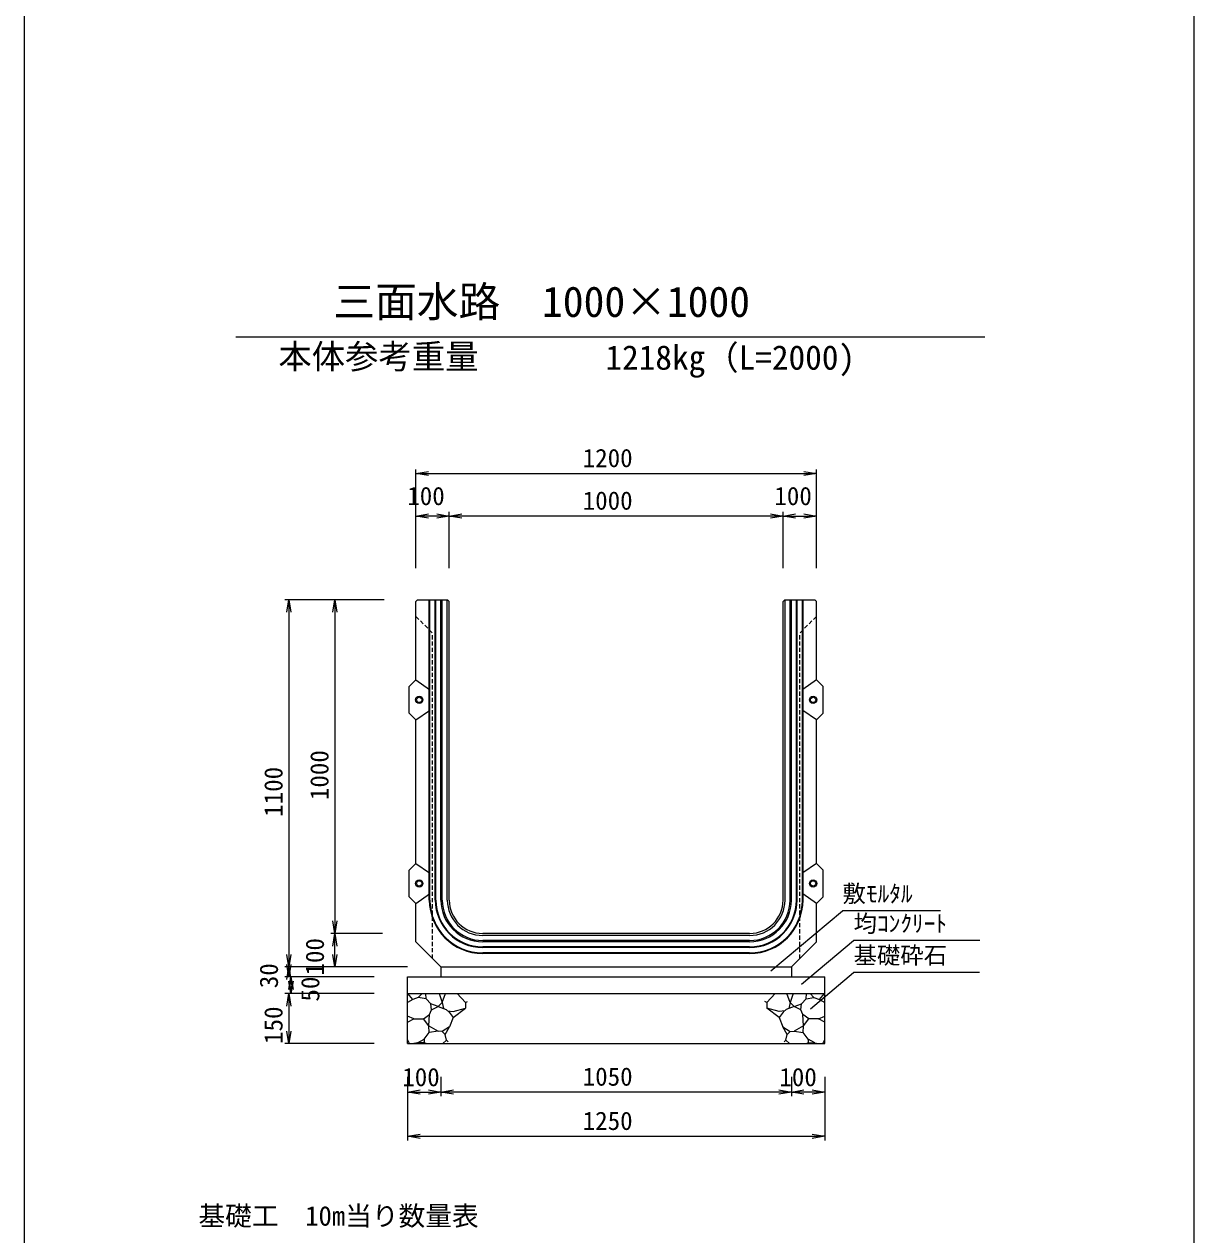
# Model space of a CAD drawing. Units: millimetres on the paper. Extents: x 0 to 840, y 0 to 594.
# Drawn here: x 329.4 to 399.5, y 153.3 to 225.9 of the extents above; entities that cross this region are included whole.
import ezdxf
from ezdxf.enums import TextEntityAlignment as Align

# ---------------------------------------------------------------- set-up
doc = ezdxf.new("R2010")
doc.units = ezdxf.units.MM
doc.linetypes.add('USER1', pattern=[0.375, 0.25, -0.125])
doc.linetypes.add('USER2', pattern=[2, 1, -1])
for name, color, linetype, lineweight in [('D-MTR-FRAM（材料表図枠）', 7, 'Continuous', 18), ('D-STR-DIM（寸法）', 7, 'Continuous', 18), ('D-STR-HTXT（旗揚げ）', 7, 'Continuous', 18), ('D-STR-STRn（構造物）', 7, 'Continuous', 18), ('D-STR（構造物外形線）', 1, 'Continuous', 18), ('D-TTL-TXT（文字）', 7, 'Continuous', 18)]:
    doc.layers.add(name, color=color, linetype=linetype, lineweight=lineweight)
doc.layers.add('D-MTR-TXT(文字列）', color=7, linetype='Continuous')
doc.layers.add('D-STR-TXT（文字）', color=7, linetype='Continuous')
doc.styles.add('ＭＳ ゴシック', font='')
doc.styles.get('ＭＳ ゴシック').set_extended_font_data('MS Gothic')

msp = doc.modelspace()

# ---------------------------------------------------------------- linework, layer by layer
at = {"layer": 'D-MTR-FRAM（材料表図枠）'}
for p, q in [((329.369, 574), (329.369, 20)), ((399.462, 574), (399.462, 20))]:
    msp.add_line(p, q, dxfattribs=at)
at = {"layer": 'D-STR-DIM（寸法）'}
for p, q in [((352.845, 193.284), (352.845, 199.201)), ((352.845, 198.951), (353.595, 199.076)), ((352.845, 198.951), (352.945, 198.951)), ((353.595, 198.826), (352.845, 198.951)), ((352.945, 198.951), (376.745, 198.951)), ((376.095, 199.076), (376.845, 198.951)), ((376.845, 198.951), (376.095, 198.826)), ((376.845, 198.951), (376.745, 198.951)), ((376.845, 193.284), (376.845, 199.201)), ((352.845, 193.284), (352.845, 196.65)), ((354.845, 193.284), (354.845, 196.65)), ((354.845, 193.284), (354.845, 196.65)), ((374.845, 193.284), (374.845, 196.65)), ((374.845, 193.284), (374.845, 196.65)), ((376.845, 193.284), (376.845, 196.65)), ((352.845, 196.4), (353.595, 196.525)), ((352.845, 196.4), (352.945, 196.4)), ((353.595, 196.275), (352.845, 196.4)), ((354.745, 196.4), (352.945, 196.4)), ((354.095, 196.525), (354.845, 196.4)), ((354.845, 196.4), (354.095, 196.275)), ((354.845, 196.4), (354.745, 196.4)), ((354.845, 196.4), (355.595, 196.525)), ((354.845, 196.4), (354.945, 196.4)), ((355.595, 196.275), (354.845, 196.4)), ((374.745, 196.4), (354.945, 196.4)), ((374.095, 196.525), (374.845, 196.4)), ((374.845, 196.4), (374.095, 196.275)), ((374.845, 196.4), (374.745, 196.4)), ((374.845, 196.4), (375.595, 196.525)), ((374.845, 196.4), (374.945, 196.4)), ((375.595, 196.275), (374.845, 196.4)), ((374.945, 196.4), (376.745, 196.4)), ((376.095, 196.525), (376.845, 196.4)), ((376.845, 196.4), (376.095, 196.275)), ((376.845, 196.4), (376.745, 196.4)), ((350.945, 191.384), (344.982, 191.384)), ((345.107, 190.634), (345.232, 191.384)), ((345.232, 191.384), (345.232, 191.284)), ((345.232, 191.384), (345.357, 190.634)), ((345.232, 191.284), (345.232, 169.484)), ((350.945, 191.384), (347.738, 191.384)), ((347.863, 190.634), (347.988, 191.384)), ((347.988, 191.384), (347.988, 191.284)), ((347.988, 191.384), (348.113, 190.634)), ((347.988, 191.284), (347.988, 171.484)), ((347.988, 171.384), (347.863, 172.134)), ((348.113, 172.134), (347.988, 171.384)), ((350.845, 171.384), (347.738, 171.384)), ((350.845, 171.384), (347.738, 171.384)), ((347.863, 170.634), (347.988, 171.384)), ((347.988, 171.384), (347.988, 171.484)), ((347.988, 171.384), (347.988, 171.284)), ((347.988, 171.384), (348.113, 170.634)), ((347.988, 169.484), (347.988, 171.284)), ((345.232, 169.384), (345.107, 170.134)), ((345.357, 170.134), (345.232, 169.384)), ((347.988, 169.384), (347.863, 170.134)), ((348.113, 170.134), (347.988, 169.384)), ((352.345, 169.384), (344.982, 169.384)), ((352.345, 169.384), (344.982, 169.384)), ((345.232, 168.784), (345.107, 169.534)), ((345.107, 168.634), (345.232, 169.384)), ((345.357, 169.534), (345.232, 168.784)), ((345.232, 169.384), (345.232, 169.484)), ((345.232, 169.384), (345.232, 169.284)), ((345.232, 169.384), (345.357, 168.634)), ((345.232, 169.284), (345.232, 168.884)), ((352.345, 169.384), (347.738, 169.384)), ((347.988, 169.384), (347.988, 169.484)), ((350.345, 168.784), (344.982, 168.784)), ((350.345, 168.784), (345.107, 168.784)), ((345.232, 168.784), (345.232, 168.884)), ((345.232, 168.034), (345.357, 168.784)), ((345.357, 167.784), (345.232, 168.534)), ((345.357, 168.784), (345.357, 168.684)), ((345.357, 168.784), (345.482, 168.034)), ((345.357, 168.684), (345.357, 167.884)), ((345.482, 168.534), (345.357, 167.784)), ((350.345, 167.784), (344.982, 167.784)), ((350.345, 167.784), (345.107, 167.784)), ((345.107, 167.034), (345.232, 167.784)), ((345.232, 167.784), (345.232, 167.684)), ((345.232, 167.784), (345.357, 167.034)), ((345.232, 167.684), (345.232, 164.884)), ((345.357, 167.784), (345.357, 167.884)), ((345.232, 164.784), (345.107, 165.534)), ((345.357, 165.534), (345.232, 164.784)), ((350.345, 164.784), (344.982, 164.784)), ((345.232, 164.784), (345.232, 164.884)), ((352.345, 162.784), (352.345, 161.631)), ((352.345, 162.784), (352.345, 158.978)), ((354.345, 162.784), (354.345, 161.631)), ((354.345, 162.784), (354.345, 161.631)), ((375.345, 162.784), (375.345, 161.631)), ((375.345, 162.784), (375.345, 161.631)), ((377.345, 162.784), (377.345, 161.631)), ((377.345, 162.784), (377.345, 158.978)), ((352.345, 161.881), (353.095, 162.006)), ((352.345, 161.881), (352.445, 161.881)), ((353.095, 161.756), (352.345, 161.881)), ((352.445, 161.881), (354.245, 161.881)), ((353.595, 162.006), (354.345, 161.881)), ((354.345, 161.881), (353.595, 161.756)), ((354.345, 161.881), (354.245, 161.881)), ((354.345, 161.881), (355.095, 162.006)), ((354.345, 161.881), (354.445, 161.881)), ((355.095, 161.756), (354.345, 161.881)), ((375.245, 161.881), (354.445, 161.881)), ((374.595, 162.006), (375.345, 161.881)), ((375.345, 161.881), (374.595, 161.756)), ((375.345, 161.881), (375.245, 161.881)), ((375.345, 161.881), (376.095, 162.006)), ((375.345, 161.881), (375.445, 161.881)), ((376.095, 161.756), (375.345, 161.881)), ((377.245, 161.881), (375.445, 161.881)), ((376.595, 162.006), (377.345, 161.881)), ((377.345, 161.881), (376.595, 161.756)), ((377.345, 161.881), (377.245, 161.881)), ((352.345, 159.228), (353.095, 159.353)), ((352.345, 159.228), (352.445, 159.228)), ((353.095, 159.103), (352.345, 159.228)), ((352.445, 159.228), (377.245, 159.228)), ((376.595, 159.353), (377.345, 159.228)), ((377.345, 159.228), (376.595, 159.103)), ((377.345, 159.228), (377.245, 159.228))]:
    msp.add_line(p, q, dxfattribs=at)
at = {"layer": 'D-STR-HTXT（旗揚げ）'}
for p, q in [((374.118, 169.144), (378.411, 172.752)), ((384.276, 172.752), (378.411, 172.752)), ((375.955, 168.344), (379.075, 170.965)), ((386.645, 170.965), (379.075, 170.965)), ((376.485, 166.878), (379.075, 169.053)), ((386.62, 169.053), (379.075, 169.053))]:
    msp.add_line(p, q, dxfattribs=at)
at = {"layer": 'D-STR-STRn（構造物）'}
for p, q in [((354.345, 169.384), (354.345, 168.784)), ((375.345, 169.384), (375.345, 168.784)), ((352.345, 168.784), (377.345, 168.784)), ((352.345, 164.784), (352.345, 168.784)), ((377.345, 164.784), (377.345, 168.784)), ((352.345, 167.784), (377.345, 167.784)), ((352.651, 167.436), (352.36, 167.784)), ((352.988, 167.545), (353.21, 167.784)), ((353.454, 167.47), (353.437, 167.784)), ((354.243, 167.784), (354.412, 167.25)), ((354.412, 167.25), (354.62, 167.784)), ((355.326, 167.784), (355.806, 167.249)), ((374.364, 167.784), (373.884, 167.249)), ((375.278, 167.25), (375.07, 167.784)), ((375.447, 167.784), (375.278, 167.25)), ((376.236, 167.47), (376.253, 167.784)), ((376.701, 167.545), (376.48, 167.784)), ((377.038, 167.436), (377.33, 167.784)), ((352.651, 167.436), (352.345, 167.256)), ((352.988, 167.545), (352.651, 167.436)), ((353.454, 167.47), (352.988, 167.545)), ((353.735, 167.164), (353.454, 167.47)), ((353.786, 166.807), (353.735, 167.164)), ((354.18, 167.01), (353.735, 167.164)), ((353.786, 166.807), (354.18, 167.01)), ((354.412, 167.25), (354.18, 167.01)), ((354.18, 167.01), (354.656, 166.834)), ((354.412, 167.25), (354.502, 166.891)), ((355.068, 166.719), (355.806, 166.908)), ((355.071, 166.349), (355.806, 166.908)), ((355.806, 167.249), (355.932, 167.312)), ((355.806, 167.249), (355.806, 166.908)), ((355.806, 166.908), (355.82, 166.905)), ((373.884, 167.249), (373.758, 167.312)), ((373.884, 166.908), (373.869, 166.905)), ((373.884, 167.249), (373.884, 166.908)), ((374.622, 166.719), (373.884, 166.908)), ((374.619, 166.349), (373.884, 166.908)), ((375.51, 167.01), (375.033, 166.834)), ((375.278, 167.25), (375.188, 166.891)), ((375.278, 167.25), (375.51, 167.01)), ((375.51, 167.01), (375.955, 167.164)), ((375.904, 166.807), (375.51, 167.01)), ((375.904, 166.807), (375.955, 167.164)), ((375.955, 167.164), (376.236, 167.47)), ((376.236, 167.47), (376.701, 167.545)), ((376.701, 167.545), (377.038, 167.436)), ((377.038, 167.436), (377.345, 167.256)), ((352.718, 166.276), (352.345, 166.433)), ((352.345, 166.064), (352.718, 166.276)), ((352.718, 166.276), (353.305, 166.266)), ((353.305, 166.266), (353.65, 166.535)), ((353.609, 165.843), (353.305, 166.266)), ((353.609, 165.843), (353.65, 166.535)), ((353.65, 166.535), (353.786, 166.807)), ((354.656, 166.834), (354.833, 166.667)), ((354.745, 166.75), (355.068, 166.719)), ((354.833, 166.667), (355.071, 166.349)), ((355.071, 166.349), (354.861, 165.79)), ((374.857, 166.667), (374.619, 166.349)), ((374.619, 166.349), (374.828, 165.79)), ((374.945, 166.75), (374.622, 166.719)), ((375.033, 166.834), (374.857, 166.667)), ((376.04, 166.535), (375.904, 166.807)), ((376.08, 165.843), (376.04, 166.535)), ((376.385, 166.266), (376.04, 166.535)), ((376.08, 165.843), (376.385, 166.266)), ((376.972, 166.276), (376.385, 166.266)), ((376.972, 166.276), (377.345, 166.433)), ((377.345, 166.064), (376.972, 166.276)), ((353.329, 165.052), (353.646, 165.454)), ((353.646, 165.454), (353.609, 165.843)), ((353.609, 165.843), (354.182, 165.534)), ((354.182, 165.534), (353.646, 165.454)), ((354.423, 165.515), (354.182, 165.534)), ((354.861, 165.79), (354.423, 165.515)), ((354.423, 165.515), (354.605, 165.329)), ((354.605, 165.329), (354.861, 165.79)), ((375.084, 165.329), (374.828, 165.79)), ((374.828, 165.79), (375.267, 165.515)), ((375.267, 165.515), (375.084, 165.329)), ((375.267, 165.515), (375.508, 165.534)), ((376.08, 165.843), (375.508, 165.534)), ((375.508, 165.534), (376.044, 165.454)), ((376.044, 165.454), (376.08, 165.843)), ((376.361, 165.052), (376.044, 165.454)), ((352.468, 164.784), (352.345, 165.04)), ((352.345, 164.784), (377.345, 164.784)), ((352.936, 164.837), (352.718, 164.784)), ((352.936, 164.837), (353.329, 165.052)), ((353.298, 164.85), (352.936, 164.837)), ((353.449, 164.784), (353.298, 164.85)), ((353.329, 165.052), (353.337, 164.851)), ((354.457, 164.784), (354.674, 165.001)), ((354.674, 165.001), (354.605, 165.329)), ((354.674, 165.001), (354.786, 164.896)), ((375.016, 165.001), (374.904, 164.896)), ((375.016, 165.001), (375.084, 165.329)), ((375.233, 164.784), (375.016, 165.001)), ((376.24, 164.784), (376.392, 164.85)), ((376.361, 165.052), (376.353, 164.851)), ((376.754, 164.837), (376.361, 165.052)), ((376.392, 164.85), (376.754, 164.837)), ((376.754, 164.837), (376.972, 164.784)), ((377.222, 164.784), (377.345, 165.04))]:
    msp.add_line(p, q, dxfattribs=at)
at = {"layer": 'D-STR（構造物外形線）'}
for p, q in [((352.945, 191.384), (352.845, 191.284)), ((352.845, 186.584), (352.845, 191.284)), ((352.945, 191.384), (354.745, 191.384)), ((353.645, 173.384), (353.645, 191.384)), ((353.685, 173.384), (353.685, 191.384)), ((354.005, 173.384), (354.005, 191.384)), ((354.045, 173.384), (354.045, 191.384)), ((354.345, 173.384), (354.345, 191.384)), ((354.425, 173.384), (354.425, 191.384)), ((354.725, 173.384), (354.725, 191.384)), ((354.745, 191.384), (354.845, 191.284)), ((354.845, 173.384), (354.845, 191.284)), ((374.945, 191.384), (374.845, 191.284)), ((374.845, 173.384), (374.845, 191.284)), ((374.945, 191.384), (376.745, 191.384)), ((374.965, 173.384), (374.965, 191.384)), ((375.265, 173.384), (375.265, 191.384)), ((375.345, 173.384), (375.345, 191.384)), ((375.645, 173.384), (375.645, 191.384)), ((375.685, 173.384), (375.685, 191.384)), ((376.005, 173.384), (376.005, 191.384)), ((376.045, 173.384), (376.045, 191.384)), ((376.745, 191.384), (376.845, 191.284)), ((376.845, 186.584), (376.845, 191.284)), ((352.845, 186.584), (352.445, 186.184)), ((376.845, 186.584), (377.245, 186.184)), ((352.445, 184.584), (352.445, 186.184)), ((377.245, 184.584), (377.245, 186.184)), ((352.445, 184.584), (352.845, 184.184)), ((377.245, 184.584), (376.845, 184.184)), ((352.845, 175.584), (352.845, 184.184)), ((376.845, 175.584), (376.845, 184.184)), ((352.845, 175.584), (352.445, 175.184)), ((376.845, 175.584), (377.245, 175.184)), ((352.445, 173.584), (352.445, 175.184)), ((377.245, 173.584), (377.245, 175.184)), ((352.445, 173.584), (352.845, 173.184)), ((377.245, 173.584), (376.845, 173.184)), ((352.845, 170.884), (352.845, 173.184)), ((376.845, 170.884), (376.845, 173.184)), ((372.845, 171.384), (356.845, 171.384)), ((372.845, 171.264), (356.845, 171.264)), ((352.845, 170.884), (354.345, 169.384)), ((372.845, 170.964), (356.845, 170.964)), ((372.845, 170.884), (356.845, 170.884)), ((372.845, 170.584), (356.845, 170.584)), ((372.845, 170.544), (356.845, 170.544)), ((376.845, 170.884), (375.345, 169.384)), ((372.845, 170.224), (356.845, 170.224)), ((372.845, 170.184), (356.845, 170.184)), ((354.345, 169.384), (375.345, 169.384))]:
    msp.add_line(p, q, dxfattribs=at)
at = {"layer": 'D-STR（構造物外形線）', "linetype": 'USER1'}
for p, q in [((352.845, 190.384), (353.845, 189.384)), ((376.845, 190.384), (375.845, 189.384)), ((353.845, 169.884), (353.845, 189.384)), ((375.845, 169.884), (375.845, 189.384))]:
    msp.add_line(p, q, dxfattribs=at)
at = {"layer": 'D-STR（構造物外形線）', "linetype": 'USER2'}
for p, q in [((352.845, 186.584), (353.845, 185.884)), ((376.845, 186.584), (375.845, 185.884)), ((352.845, 184.184), (353.845, 184.884)), ((376.845, 184.184), (375.845, 184.884)), ((352.845, 175.584), (353.845, 174.884)), ((376.845, 175.584), (375.845, 174.884)), ((352.845, 173.184), (353.845, 173.884)), ((376.845, 173.184), (375.845, 173.884))]:
    msp.add_line(p, q, dxfattribs=at)
at = {"layer": 'D-STR（構造物外形線）'}
for centre, radius in [((353.045, 185.384), 0.22), ((353.045, 185.384), 0.16), ((376.645, 185.384), 0.22), ((376.645, 185.384), 0.16), ((353.045, 174.384), 0.22), ((353.045, 174.384), 0.16), ((376.645, 174.384), 0.22), ((376.645, 174.384), 0.16)]:
    msp.add_circle(centre, radius, dxfattribs=at)
for centre, radius, start, end in [((356.845, 173.384), 3.2, 180, 270), ((356.845, 173.384), 3.16, 180, 270), ((356.845, 173.384), 2.84, 180, 270), ((356.845, 173.384), 2.8, 180, 270), ((356.845, 173.384), 2.5, 180, 270), ((356.845, 173.384), 2.42, 180, 270), ((356.845, 173.384), 2.12, 180, 270), ((356.845, 173.384), 2, 180, 270), ((372.845, 173.384), 3.2, 270, 0), ((372.845, 173.384), 3.16, 270, 0), ((372.845, 173.384), 2.84, 270, 0), ((372.845, 173.384), 2.8, 270, 0), ((372.845, 173.384), 2.5, 270, 0), ((372.845, 173.384), 2.42, 270, 0), ((372.845, 173.384), 2.12, 270, 0), ((372.845, 173.384), 2, 270, 0)]:
    msp.add_arc(centre, radius, start, end, dxfattribs=at)
at = {"layer": 'D-TTL-TXT（文字）'}
msp.add_line((342.059, 207.148), (386.938, 207.148), dxfattribs=at)

# ---------------------------------------------------------------- texts
at = {"layer": 'D-MTR-FRAM（材料表図枠）', "style": 'ＭＳ ゴシック'}
for s, p in [('1200', (362.839, 199.001)), ('100', (352.326, 196.725)), ('100', (374.326, 196.725)), ('1000', (362.839, 196.45)), ('100', (352.026, 161.901)), ('1050', (362.839, 161.931)), ('100', (374.626, 161.901)), ('1250', (362.839, 159.278))]:
    msp.add_text(s, height=1.1, dxfattribs=at).set_placement(p, align=Align.BOTTOM_LEFT)
for s, p in [('1000', (347.938, 179.377)), ('1100', (345.182, 178.377)), ('100', (347.663, 168.865)), ('30', (344.907, 168.105)), ('50', (347.387, 167.305)), ('150', (345.182, 164.765))]:
    msp.add_text(s, height=1.1, rotation=90, dxfattribs=at).set_placement(p, align=Align.BOTTOM_LEFT)
at = {"layer": 'D-MTR-TXT(文字列）', "style": 'ＭＳ ゴシック'}
msp.add_text('基礎工\u300010m当り数量表', height=1.173, dxfattribs=at).set_placement((339.81, 153.523), align=Align.BOTTOM_LEFT)
at = {"layer": 'D-STR-TXT（文字）', "style": 'ＭＳ ゴシック'}
for s, p in [('敷ﾓﾙﾀﾙ', (378.411, 172.952)), ('均ｺﾝｸﾘｰﾄ', (379.075, 171.165)), ('基礎砕石', (379.075, 169.253))]:
    msp.add_text(s, height=1.026, dxfattribs=at).set_placement(p, align=Align.BOTTOM_LEFT)
at = {"layer": 'D-TTL-TXT（文字）', "style": 'ＭＳ ゴシック'}
for s, height, p in [('三面水路\u30001000×1000', 1.833, (347.898, 207.785)), ('本体参考重量', 1.466, (344.601, 204.79)), ('1218kg（L=2000)', 1.466, (364.201, 204.731))]:
    msp.add_text(s, height=height, dxfattribs=at).set_placement(p, align=Align.BOTTOM_LEFT)

doc.saveas('drawing.dxf')
